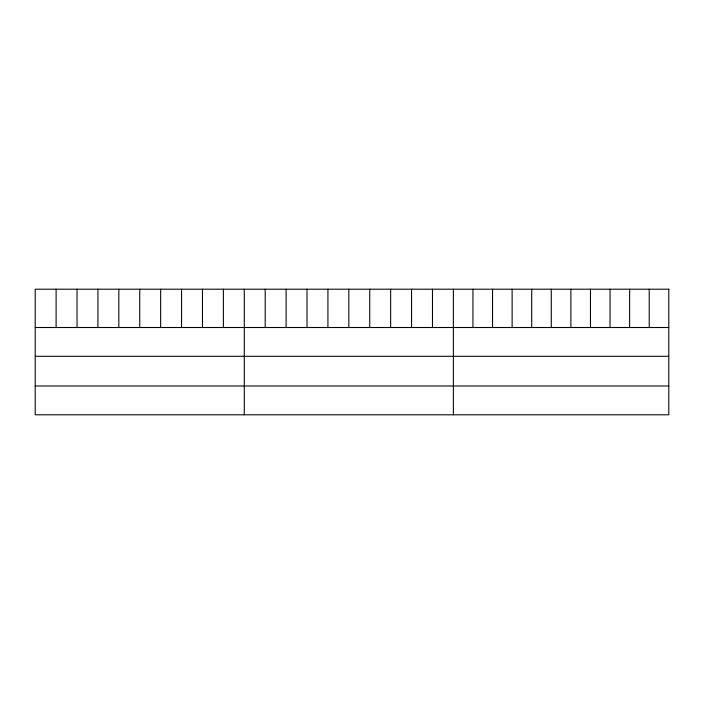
<?xml version="1.0" encoding="UTF-8"?>
<svg xmlns="http://www.w3.org/2000/svg" width="704" height="704" viewBox="0 0 704 704"><rect width="100%" height="100%" fill="white"/><g stroke="black" fill="none" stroke-linecap="round" stroke-linejoin="round"><path stroke-width="1.06" d="M35.2 327.501L668.8 327.501M35.2 356.303L668.8 356.303M35.2 385.986L668.8 385.986M649.22 289.203L649.22 327.501M629.631 289.203L629.631 327.501M610.051 289.203L610.051 327.501M590.462 289.203L590.462 327.501M570.882 289.203L570.882 327.501M551.294 289.203L551.294 327.501M531.714 289.203L531.714 327.501M512.125 289.203L512.125 327.501M492.545 289.203L492.545 327.501M472.956 289.203L472.956 327.501M453.376 289.203L453.376 414.797M432.467 289.203L432.467 327.501M411.558 289.203L411.558 327.501M390.65 289.203L390.65 327.501M369.741 289.203L369.741 327.501M348.832 289.203L348.832 327.501M327.923 289.203L327.923 327.501M307.014 289.203L307.014 327.501M286.106 289.203L286.106 327.501M265.197 289.203L265.197 327.501M244.288 289.203L244.288 414.797M223.379 289.203L223.379 327.501M202.47 289.203L202.47 327.501M181.562 289.203L181.562 327.501M160.653 289.203L160.653 327.501M139.744 289.203L139.744 327.501M118.835 289.203L118.835 327.501M97.926 289.203L97.926 327.501M77.018 289.203L77.018 327.501M56.109 289.203L56.109 327.501M668.8 289.203L35.2 289.203L35.2 414.797L668.8 414.797L668.8 289.203"/></g></svg>
